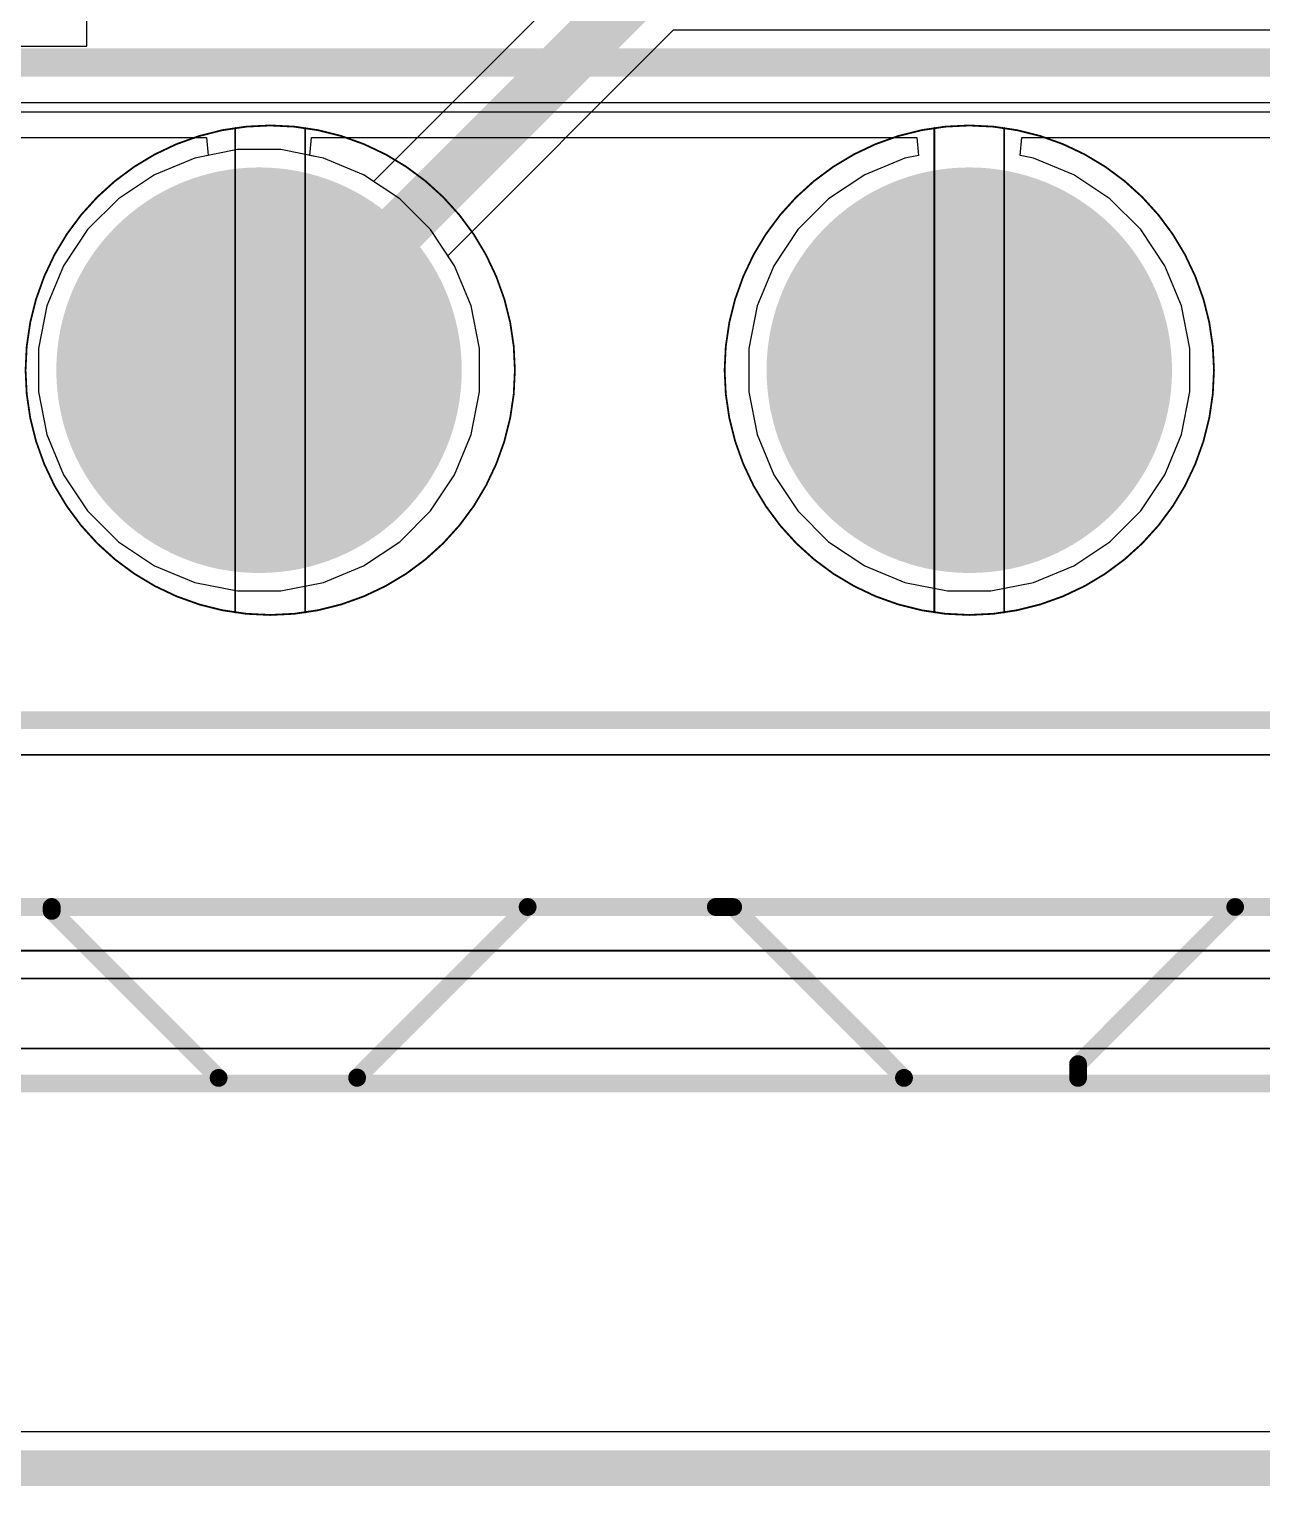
# Model space of a CAD drawing. Header units: inches. Extents: x 90 to 149.8, y 48.7 to 115.2.
# Drawn here: x 114.27 to 123.09, y 48.7 to 59.12 of the extents above; entities that cross this region are included whole.
import ezdxf

# ---------------------------------------------------------------- set-up
doc = ezdxf.new("R2010")
doc.units = ezdxf.units.IN
for name, color, linetype in [('Board_Outline', 56, 'Continuous'), ('Bottom Layer', 5, 'Continuous'), ('Bottom Solder', 6, 'Continuous'), ('Layer 1', 16, 'Continuous'), ('Layer 2', 76, 'Continuous'), ('Mechanical 2', 216, 'Continuous'), ('Multi-Layer', 9, 'Continuous'), ('Pad Holes', 156, 'Continuous'), ('Top Layer', 1, 'Continuous'), ('Top Overlay', 2, 'Continuous'), ('Top Solder', 216, 'Continuous')]:
    doc.layers.add(name, color=color, linetype=linetype)

msp = doc.modelspace()

# ---------------------------------------------------------------- hatches: boundary and pattern name
at = {"layer": 'Bottom Layer'}
h = msp.add_hatch(color=5, dxfattribs=at)
edge = h.paths.add_edge_path()
edge.add_arc((115.919, 56.677), 1.4, 0, 360)
h = msp.add_hatch(color=5, dxfattribs=at)
edge = h.paths.add_edge_path()
edge.add_arc((120.999, 56.677), 1.4, 0, 360)
at = {"layer": 'Bottom Solder'}
h = msp.add_hatch(color=6, dxfattribs=at)
edge = h.paths.add_edge_path()
edge.add_arc((115.919, 56.677), 1.45, 0, 360)
h = msp.add_hatch(color=6, dxfattribs=at)
edge = h.paths.add_edge_path()
edge.add_arc((120.999, 56.677), 1.45, 0, 360)
at = {"layer": 'Layer 1'}
h = msp.add_hatch(color=16, dxfattribs=at)
edge = h.paths.add_edge_path()
edge.add_arc((115.919, 56.677), 1.4, 0, 360)
h = msp.add_hatch(color=16, dxfattribs=at)
edge = h.paths.add_edge_path()
edge.add_arc((120.999, 56.677), 1.4, 0, 360)
at = {"layer": 'Layer 2'}
h = msp.add_hatch(color=76, dxfattribs=at)
edge = h.paths.add_edge_path()
edge.add_arc((115.919, 56.677), 1.4, 0, 360)
h = msp.add_hatch(color=76, dxfattribs=at)
edge = h.paths.add_edge_path()
edge.add_arc((120.999, 56.677), 1.4, 0, 360)
at = {"layer": 'Multi-Layer'}
h = msp.add_hatch(color=9, dxfattribs=at)
edge = h.paths.add_edge_path()
edge.add_arc((115.919, 56.677), 1.4, 0, 360)
h = msp.add_hatch(color=9, dxfattribs=at)
edge = h.paths.add_edge_path()
edge.add_arc((120.999, 56.677), 1.4, 0, 360)
at = {"layer": 'Pad Holes'}
h = msp.add_hatch(color=7, dxfattribs=at)
edge = h.paths.add_edge_path()
edge.add_arc((115.956, 56.677), 0.75, 270, 450)
edge.add_line((115.956, 57.427), (115.882, 57.427))
edge.add_arc((115.882, 56.677), 0.75, 90, 270)
edge.add_line((115.882, 55.927), (115.956, 55.927))
h = msp.add_hatch(color=7, dxfattribs=at)
edge = h.paths.add_edge_path()
edge.add_arc((121.036, 56.677), 0.75, 270, 450)
edge.add_line((121.036, 57.427), (120.962, 57.427))
edge.add_arc((120.962, 56.677), 0.75, 90, 270)
edge.add_line((120.962, 55.927), (121.036, 55.927))
at = {"layer": 'Top Layer'}
h = msp.add_hatch(color=1, dxfattribs=at)
edge = h.paths.add_edge_path()
edge.add_arc((115.919, 56.677), 1.4, 0, 360)
h = msp.add_hatch(color=1, dxfattribs=at)
edge = h.paths.add_edge_path()
edge.add_arc((120.999, 56.677), 1.4, 0, 360)
at = {"layer": 'Top Solder'}
h = msp.add_hatch(color=216, dxfattribs=at)
edge = h.paths.add_edge_path()
edge.add_arc((115.919, 56.677), 1.45, 0, 360)
h = msp.add_hatch(color=216, dxfattribs=at)
edge = h.paths.add_edge_path()
edge.add_arc((120.999, 56.677), 1.45, 0, 360)

# ---------------------------------------------------------------- linework, layer by layer
at = {"layer": 'Board_Outline'}
msp.add_lwpolyline([(95.939, 48.827, 0.254, 0.254, 0), (140.939, 48.827, 0.254, 0.254, 0)], format="xyseb", dxfattribs=at)
at = {"layer": 'Bottom Layer'}
for p, q in [((114.688, 58.993), (114.688, 61.149)), ((118.463, 59.752), (116.738, 58.027)), ((117.269, 57.496), (118.884, 59.111)), ((118.884, 59.111), (130.019, 59.111)), ((112.332, 58.993), (114.688, 58.993)), ((115.764, 58.255), (115.459, 58.194)), ((116.074, 58.255), (115.764, 58.255)), ((116.379, 58.194), (116.074, 58.255)), ((115.459, 58.194), (115.172, 58.075)), ((116.666, 58.075), (116.379, 58.194)), ((115.172, 58.075), (114.913, 57.903)), ((116.738, 58.027), (116.666, 58.075)), ((114.913, 57.903), (114.693, 57.683)), ((114.693, 57.683), (114.521, 57.424)), ((117.317, 57.424), (117.269, 57.496)), ((114.521, 57.424), (114.402, 57.137)), ((117.436, 57.137), (117.317, 57.424)), ((114.402, 57.137), (114.341, 56.832)), ((117.497, 56.832), (117.436, 57.137)), ((114.341, 56.832), (114.341, 56.522)), ((117.497, 56.522), (117.497, 56.832)), ((114.341, 56.522), (114.402, 56.217)), ((117.436, 56.217), (117.497, 56.522)), ((114.402, 56.217), (114.521, 55.93)), ((117.317, 55.93), (117.436, 56.217)), ((114.521, 55.93), (114.693, 55.671)), ((117.145, 55.671), (117.317, 55.93)), ((114.693, 55.671), (114.913, 55.451)), ((116.925, 55.451), (117.145, 55.671)), ((114.913, 55.451), (115.172, 55.279)), ((116.666, 55.279), (116.925, 55.451)), ((115.172, 55.279), (115.459, 55.16)), ((116.379, 55.16), (116.666, 55.279)), ((115.459, 55.16), (115.764, 55.099)), ((116.074, 55.099), (116.379, 55.16)), ((115.764, 55.099), (116.074, 55.099)), ((128.45, 49.086), (96.198, 49.086))]:
    msp.add_line(p, q, dxfattribs=at)
msp.add_lwpolyline([(115.919, 56.677, 0.381, 0.381, 0), (118.729, 59.487, 0.381, 0.381, 0)], format="xyseb", dxfattribs=at)
msp.add_lwpolyline([(115.824, 56.677, 0.191, 0.191, 1), (116.014, 56.677, 0.191, 0.191, 1)], format="xyseb", close=True, dxfattribs=at)
at = {"layer": 'Layer 1'}
for p, q in [((104.445, 58.592), (129.168, 58.592)), ((115.764, 58.255), (115.459, 58.194)), ((116.074, 58.255), (115.764, 58.255)), ((116.379, 58.194), (116.074, 58.255)), ((115.459, 58.194), (115.172, 58.075)), ((116.666, 58.075), (116.379, 58.194)), ((115.172, 58.075), (114.913, 57.903)), ((116.925, 57.903), (116.666, 58.075)), ((114.913, 57.903), (114.693, 57.683)), ((117.145, 57.683), (116.925, 57.903)), ((114.693, 57.683), (114.521, 57.424)), ((117.317, 57.424), (117.145, 57.683)), ((114.521, 57.424), (114.402, 57.137)), ((117.436, 57.137), (117.317, 57.424)), ((114.402, 57.137), (114.341, 56.832)), ((117.497, 56.832), (117.436, 57.137)), ((114.341, 56.832), (114.341, 56.522)), ((117.497, 56.522), (117.497, 56.832)), ((114.341, 56.522), (114.402, 56.217)), ((117.436, 56.217), (117.497, 56.522)), ((114.402, 56.217), (114.521, 55.93)), ((117.317, 55.93), (117.436, 56.217)), ((114.521, 55.93), (114.693, 55.671)), ((117.145, 55.671), (117.317, 55.93)), ((114.693, 55.671), (114.913, 55.451)), ((116.925, 55.451), (117.145, 55.671)), ((114.913, 55.451), (115.172, 55.279)), ((116.666, 55.279), (116.925, 55.451)), ((115.172, 55.279), (115.459, 55.16)), ((116.379, 55.16), (116.666, 55.279)), ((115.459, 55.16), (115.764, 55.099)), ((116.074, 55.099), (116.379, 55.16)), ((115.764, 55.099), (116.074, 55.099)), ((128.45, 49.086), (96.198, 49.086))]:
    msp.add_line(p, q, dxfattribs=at)
msp.add_lwpolyline([(104.445, 58.877, 0.203, 0.203, 0), (129.286, 58.877, 0.203, 0.203, 0)], format="xyseb", dxfattribs=at)
at = {"layer": 'Layer 2'}
for p, q in [((127.813, 58.522), (104.968, 58.522)), ((111.215, 58.34), (115.543, 58.34)), ((115.543, 58.34), (115.555, 58.213)), ((116.283, 58.213), (116.295, 58.34)), ((116.295, 58.34), (120.623, 58.34)), ((120.623, 58.34), (120.635, 58.213)), ((121.363, 58.213), (121.375, 58.34)), ((121.375, 58.34), (124.41, 58.34)), ((115.459, 58.194), (115.172, 58.075)), ((115.555, 58.213), (115.459, 58.194)), ((116.379, 58.194), (116.283, 58.213)), ((116.666, 58.075), (116.379, 58.194)), ((120.539, 58.194), (120.252, 58.075)), ((120.635, 58.213), (120.539, 58.194)), ((121.459, 58.194), (121.363, 58.213)), ((121.746, 58.075), (121.459, 58.194)), ((115.172, 58.075), (114.913, 57.903)), ((116.925, 57.903), (116.666, 58.075)), ((120.252, 58.075), (119.993, 57.903)), ((122.005, 57.903), (121.746, 58.075)), ((114.913, 57.903), (114.693, 57.683)), ((117.145, 57.683), (116.925, 57.903)), ((119.993, 57.903), (119.773, 57.683)), ((122.225, 57.683), (122.005, 57.903)), ((114.693, 57.683), (114.521, 57.424)), ((117.317, 57.424), (117.145, 57.683)), ((119.773, 57.683), (119.601, 57.424)), ((122.397, 57.424), (122.225, 57.683)), ((114.521, 57.424), (114.402, 57.137)), ((117.436, 57.137), (117.317, 57.424)), ((119.601, 57.424), (119.482, 57.137)), ((122.516, 57.137), (122.397, 57.424)), ((114.402, 57.137), (114.341, 56.832)), ((117.497, 56.832), (117.436, 57.137)), ((119.482, 57.137), (119.421, 56.832)), ((122.577, 56.832), (122.516, 57.137)), ((114.341, 56.832), (114.341, 56.522)), ((117.497, 56.522), (117.497, 56.832)), ((119.421, 56.832), (119.421, 56.522)), ((122.577, 56.522), (122.577, 56.832)), ((114.341, 56.522), (114.402, 56.217)), ((117.436, 56.217), (117.497, 56.522)), ((119.421, 56.522), (119.482, 56.217)), ((122.516, 56.217), (122.577, 56.522)), ((114.402, 56.217), (114.521, 55.93)), ((117.317, 55.93), (117.436, 56.217)), ((119.482, 56.217), (119.601, 55.93)), ((122.397, 55.93), (122.516, 56.217)), ((114.521, 55.93), (114.693, 55.671)), ((117.145, 55.671), (117.317, 55.93)), ((119.601, 55.93), (119.773, 55.671)), ((122.225, 55.671), (122.397, 55.93)), ((114.693, 55.671), (114.913, 55.451)), ((116.925, 55.451), (117.145, 55.671)), ((119.773, 55.671), (119.993, 55.451)), ((122.005, 55.451), (122.225, 55.671)), ((114.913, 55.451), (115.172, 55.279)), ((116.666, 55.279), (116.925, 55.451)), ((119.993, 55.451), (120.252, 55.279)), ((121.746, 55.279), (122.005, 55.451)), ((115.172, 55.279), (115.459, 55.16)), ((116.379, 55.16), (116.666, 55.279)), ((120.252, 55.279), (120.539, 55.16)), ((121.459, 55.16), (121.746, 55.279)), ((115.459, 55.16), (115.764, 55.099)), ((116.074, 55.099), (116.379, 55.16)), ((120.539, 55.16), (120.844, 55.099)), ((121.154, 55.099), (121.459, 55.16)), ((115.764, 55.099), (116.074, 55.099)), ((120.844, 55.099), (121.154, 55.099)), ((128.45, 49.086), (96.198, 49.086))]:
    msp.add_line(p, q, dxfattribs=at)
at = {"layer": 'Mechanical 2'}
for points in [[(117.749, 56.677, 0.0127, 0.0127, 1), (114.249, 56.677, 0.0127, 0.0127, 1)], [(122.749, 56.677, 0.0127, 0.0127, 1), (119.249, 56.677, 0.0127, 0.0127, 1)], [(115.746, 58.409, 0.00635, 0.00635, 1), (115.752, 58.409, 0.00635, 0.00635, 1)], [(116.246, 58.409, 0.00635, 0.00635, 1), (116.252, 58.409, 0.00635, 0.00635, 1)], [(120.746, 58.409, 0.00635, 0.00635, 1), (120.752, 58.409, 0.00635, 0.00635, 1)], [(121.246, 58.409, 0.00635, 0.00635, 1), (121.252, 58.409, 0.00635, 0.00635, 1)], [(117.746, 56.677, 0.00635, 0.00635, 1), (117.752, 56.677, 0.00635, 0.00635, 1)], [(119.246, 56.677, 0.00635, 0.00635, 1), (119.252, 56.677, 0.00635, 0.00635, 1)], [(122.746, 56.677, 0.00635, 0.00635, 1), (122.752, 56.677, 0.00635, 0.00635, 1)], [(115.746, 54.945, 0.00635, 0.00635, 1), (115.752, 54.945, 0.00635, 0.00635, 1)], [(116.246, 54.945, 0.00635, 0.00635, 1), (116.252, 54.945, 0.00635, 0.00635, 1)], [(120.746, 54.945, 0.00635, 0.00635, 1), (120.752, 54.945, 0.00635, 0.00635, 1)], [(121.246, 54.945, 0.00635, 0.00635, 1), (121.252, 54.945, 0.00635, 0.00635, 1)]]:
    msp.add_lwpolyline(points, format="xyseb", close=True, dxfattribs=at)
for points in [[(115.749, 54.945, 0.0127, 0.0127, 0), (115.749, 58.409, 0.0127, 0.0127, 0)], [(116.249, 54.945, 0.0127, 0.0127, 0), (116.249, 58.409, 0.0127, 0.0127, 0)], [(120.749, 54.945, 0.0127, 0.0127, 0), (120.749, 58.409, 0.0127, 0.0127, 0)], [(121.249, 54.945, 0.0127, 0.0127, 0), (121.249, 58.409, 0.0127, 0.0127, 0)], [(108.279, 53.927, 0.0127, 0.0127, 0), (128.599, 53.927, 0.0127, 0.0127, 0)], [(108.279, 52.527, 0.0127, 0.0127, 0), (128.599, 52.527, 0.0127, 0.0127, 0)], [(108.279, 52.327, 0.0127, 0.0127, 0), (128.599, 52.327, 0.0127, 0.0127, 0)], [(108.279, 51.827, 0.0127, 0.0127, 0), (128.599, 51.827, 0.0127, 0.0127, 0)]]:
    msp.add_lwpolyline(points, format="xyseb", dxfattribs=at)
at = {"layer": 'Top Layer'}
for p, q in [((115.764, 58.255), (115.459, 58.194)), ((116.074, 58.255), (115.764, 58.255)), ((116.379, 58.194), (116.074, 58.255)), ((115.459, 58.194), (115.172, 58.075)), ((116.666, 58.075), (116.379, 58.194)), ((115.172, 58.075), (114.913, 57.903)), ((116.925, 57.903), (116.666, 58.075)), ((114.913, 57.903), (114.693, 57.683)), ((117.145, 57.683), (116.925, 57.903)), ((114.693, 57.683), (114.521, 57.424)), ((117.317, 57.424), (117.145, 57.683)), ((114.521, 57.424), (114.402, 57.137)), ((117.436, 57.137), (117.317, 57.424)), ((114.402, 57.137), (114.341, 56.832)), ((117.497, 56.832), (117.436, 57.137)), ((114.341, 56.832), (114.341, 56.522)), ((117.497, 56.522), (117.497, 56.832)), ((114.341, 56.522), (114.402, 56.217)), ((117.436, 56.217), (117.497, 56.522)), ((114.402, 56.217), (114.521, 55.93)), ((117.317, 55.93), (117.436, 56.217)), ((114.521, 55.93), (114.693, 55.671)), ((117.145, 55.671), (117.317, 55.93)), ((114.693, 55.671), (114.913, 55.451)), ((116.925, 55.451), (117.145, 55.671)), ((114.913, 55.451), (115.172, 55.279)), ((116.666, 55.279), (116.925, 55.451)), ((115.172, 55.279), (115.459, 55.16)), ((116.379, 55.16), (116.666, 55.279)), ((115.459, 55.16), (115.764, 55.099)), ((116.074, 55.099), (116.379, 55.16)), ((115.764, 55.099), (116.074, 55.099)), ((128.45, 49.086), (96.198, 49.086))]:
    msp.add_line(p, q, dxfattribs=at)
at = {"layer": 'Top Overlay'}
for points in [[(113.757, 54.174, 0.127, 0.127, 0), (123.703, 54.174, 0.127, 0.127, 0)], [(113.723, 52.839, 0.127, 0.127, 0), (123.703, 52.839, 0.127, 0.127, 0)], [(114.436, 52.811, 0.127, 0.127, 0), (114.436, 52.839, 0.127, 0.127, 0)], [(114.436, 52.811, 0.127, 0.127, 0), (115.63, 51.617, 0.127, 0.127, 0)], [(116.621, 51.62, 0.127, 0.127, 0), (117.84, 52.839, 0.127, 0.127, 0)], [(119.186, 52.839, 0.127, 0.127, 0), (119.31, 52.839, 0.127, 0.127, 0)], [(119.31, 52.839, 0.127, 0.127, 0), (120.532, 51.617, 0.127, 0.127, 0)], [(121.777, 51.715, 0.127, 0.127, 0), (122.9, 52.839, 0.127, 0.127, 0)], [(121.777, 51.617, 0.127, 0.127, 0), (121.777, 51.715, 0.127, 0.127, 0)], [(116.621, 51.617, 0.127, 0.127, 0), (116.621, 51.62, 0.127, 0.127, 0)], [(113.753, 51.577, 0.127, 0.127, 0), (123.703, 51.577, 0.127, 0.127, 0)]]:
    msp.add_lwpolyline(points, format="xyseb", dxfattribs=at)
for points in [[(114.404, 52.839, 0.0635, 0.0635, 1), (114.468, 52.839, 0.0635, 0.0635, 1)], [(114.404, 52.811, 0.0635, 0.0635, 1), (114.468, 52.811, 0.0635, 0.0635, 1)], [(114.404, 52.811, 0.0635, 0.0635, 1), (114.468, 52.811, 0.0635, 0.0635, 1)], [(117.808, 52.839, 0.0635, 0.0635, 1), (117.872, 52.839, 0.0635, 0.0635, 1)], [(119.154, 52.839, 0.0635, 0.0635, 1), (119.218, 52.839, 0.0635, 0.0635, 1)], [(119.279, 52.839, 0.0635, 0.0635, 1), (119.342, 52.839, 0.0635, 0.0635, 1)], [(119.279, 52.839, 0.0635, 0.0635, 1), (119.342, 52.839, 0.0635, 0.0635, 1)], [(122.869, 52.839, 0.0635, 0.0635, 1), (122.932, 52.839, 0.0635, 0.0635, 1)], [(121.745, 51.715, 0.0635, 0.0635, 1), (121.809, 51.715, 0.0635, 0.0635, 1)], [(121.745, 51.715, 0.0635, 0.0635, 1), (121.809, 51.715, 0.0635, 0.0635, 1)], [(115.598, 51.617, 0.0635, 0.0635, 1), (115.662, 51.617, 0.0635, 0.0635, 1)], [(116.589, 51.62, 0.0635, 0.0635, 1), (116.652, 51.62, 0.0635, 0.0635, 1)], [(116.589, 51.62, 0.0635, 0.0635, 1), (116.652, 51.62, 0.0635, 0.0635, 1)], [(116.589, 51.617, 0.0635, 0.0635, 1), (116.652, 51.617, 0.0635, 0.0635, 1)], [(120.5, 51.617, 0.0635, 0.0635, 1), (120.564, 51.617, 0.0635, 0.0635, 1)], [(121.745, 51.617, 0.0635, 0.0635, 1), (121.809, 51.617, 0.0635, 0.0635, 1)]]:
    msp.add_lwpolyline(points, format="xyseb", close=True, dxfattribs=at)

doc.saveas('drawing.dxf')
